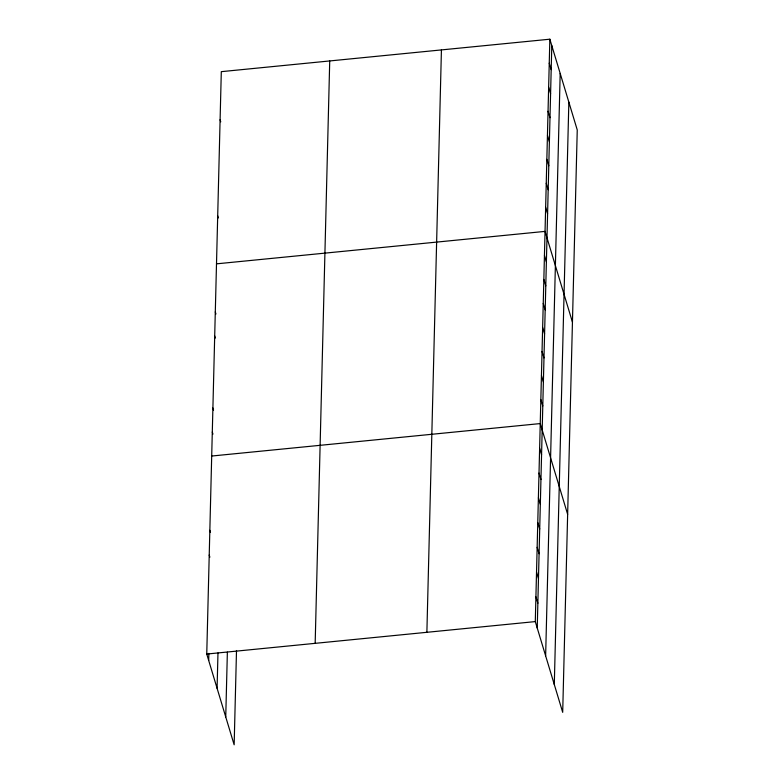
<?xml version="1.0" encoding="UTF-8"?>
<svg xmlns="http://www.w3.org/2000/svg" width="784" height="784" viewBox="0 0 784 784"><rect width="100%" height="100%" fill="white"/><g stroke="black" fill="none" stroke-linecap="round" stroke-linejoin="round"><path stroke-width="1.18" d="M236.503 650.504L234.151 744.8L206.751 654.052L221.304 71.658L549.849 39.2L577.249 129.948L562.696 712.342L535.296 621.594L549.849 39.2M208.691 660.461L208.867 653.395M217.09 688.293L217.972 652.935M225.743 716.968L227.37 652.141M315.168 643.341L329.721 60.946M426.878 632.306L441.431 49.911M537.236 628.013L551.789 45.619M545.635 655.836L560.188 73.441M554.298 684.51L568.851 102.116M216.502 263.845L545.047 231.388L572.447 322.136M211.7 456.033L540.245 423.576L567.645 514.333M206.751 654.052L535.296 621.594M549.251 63.22L551.191 69.639M548.653 87.249L550.584 93.659M548.045 111.269L549.986 117.688M547.448 135.299L549.388 141.708M546.85 159.319L548.79 165.738M546.252 183.338L548.183 189.757M545.644 207.368L547.585 213.777M544.449 255.417L546.389 261.827M543.851 279.437L545.782 285.856M543.243 303.457L545.184 309.876M542.646 327.487L544.586 333.896M542.048 351.506L543.978 357.925M541.45 375.536L543.381 381.945M540.842 399.556L542.783 405.975M539.627 448.33L541.568 454.749M539.01 473.085L540.94 479.494M538.392 497.84L540.323 504.249M537.775 522.585L539.706 529.004M537.158 547.34L539.088 553.759M536.53 572.095L538.471 578.504M535.913 596.84L537.853 603.259M220.098 119.707L220.745 121.843M217.697 215.796L218.344 217.932M215.296 311.895L215.943 314.031M214.698 335.915L215.345 338.051M212.895 407.984L213.542 410.13M212.297 432.013L212.944 434.15M209.847 530.288L210.484 532.434M209.22 555.043L209.867 557.179"/></g></svg>
